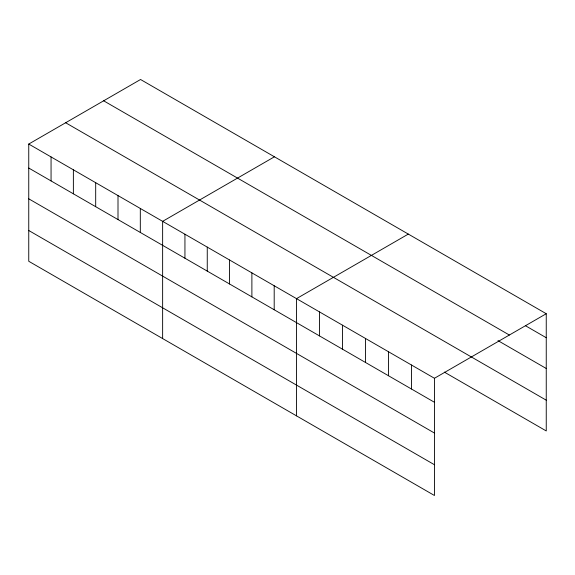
<?xml version="1.0" encoding="UTF-8"?>
<svg xmlns="http://www.w3.org/2000/svg" width="575" height="575" viewBox="0 0 575 575"><rect width="100%" height="100%" fill="white"/><g stroke="black" fill="none" stroke-linecap="round" stroke-linejoin="round"><path stroke-width="0.86" d="M28.75 144.052L434.448 378.278L434.448 495.499L28.75 261.273L28.75 144.052L140.552 79.501L546.25 313.727L546.25 430.948L444.331 372.104M274.433 156.795L162.632 221.346L162.632 338.567M408.315 234.09L296.513 298.641L296.513 415.862M434.448 378.278L546.25 313.727M525.557 325.781L546.25 337.726M103.658 100.805L509.357 335.031M497.972 340.616L546.25 368.489M65.643 122.748L546.25 400.186M28.75 168.044L434.448 402.277M28.75 198.813L434.448 433.04M28.75 230.503L434.448 464.737M411.456 365.003L411.456 389.002M388.47 351.735L388.47 375.727M365.477 338.459L365.477 362.458M342.492 325.184L342.492 349.183M319.499 311.916L319.499 335.908M274.196 285.761L274.196 309.752M251.886 272.873L251.886 296.873M229.569 259.993L229.569 283.993M207.259 247.106L207.259 271.105M184.942 234.226L184.942 258.225M140.314 208.459L140.314 232.458M118.004 195.579L118.004 219.578M95.687 182.699L95.687 206.691M73.377 169.812L73.377 193.811M51.06 156.932L51.06 180.931"/></g></svg>
